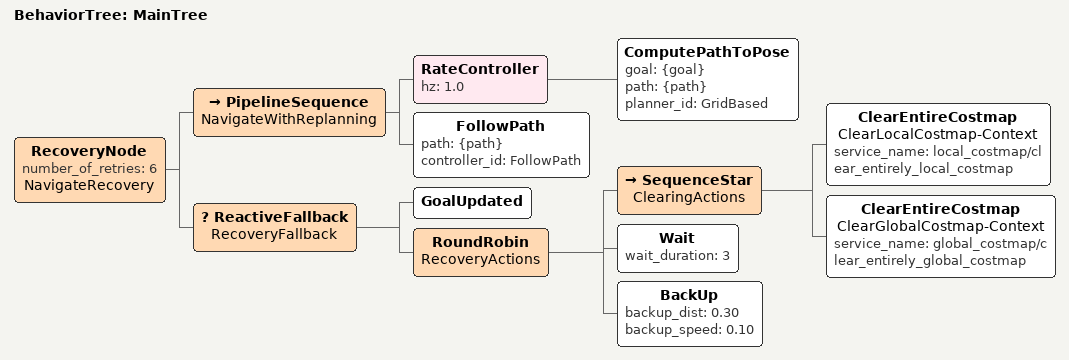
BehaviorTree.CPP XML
<root main_tree_to_execute="MainTree">
  <BehaviorTree ID="MainTree">
    <RecoveryNode number_of_retries="6" name="NavigateRecovery">
      <PipelineSequence name="NavigateWithReplanning">
        <RateController hz="1.0">
          <ComputePathToPose goal="{goal}" path="{path}" planner_id="GridBased"/>
        </RateController>
        <FollowPath path="{path}" controller_id="FollowPath"/>
      </PipelineSequence>
      <ReactiveFallback name="RecoveryFallback">
        <GoalUpdated/>
        <RoundRobin name="RecoveryActions">
          <SequenceStar name="ClearingActions">
            <ClearEntireCostmap name="ClearLocalCostmap-Context" service_name="local_costmap/clear_entirely_local_costmap"/>
            <ClearEntireCostmap name="ClearGlobalCostmap-Context" service_name="global_costmap/clear_entirely_global_costmap"/>
          </SequenceStar>
          <Wait wait_duration="3"/>
          <BackUp backup_dist="0.30" backup_speed="0.10"/>
        </RoundRobin>
      </ReactiveFallback>
    </RecoveryNode>
  </BehaviorTree>
</root>
